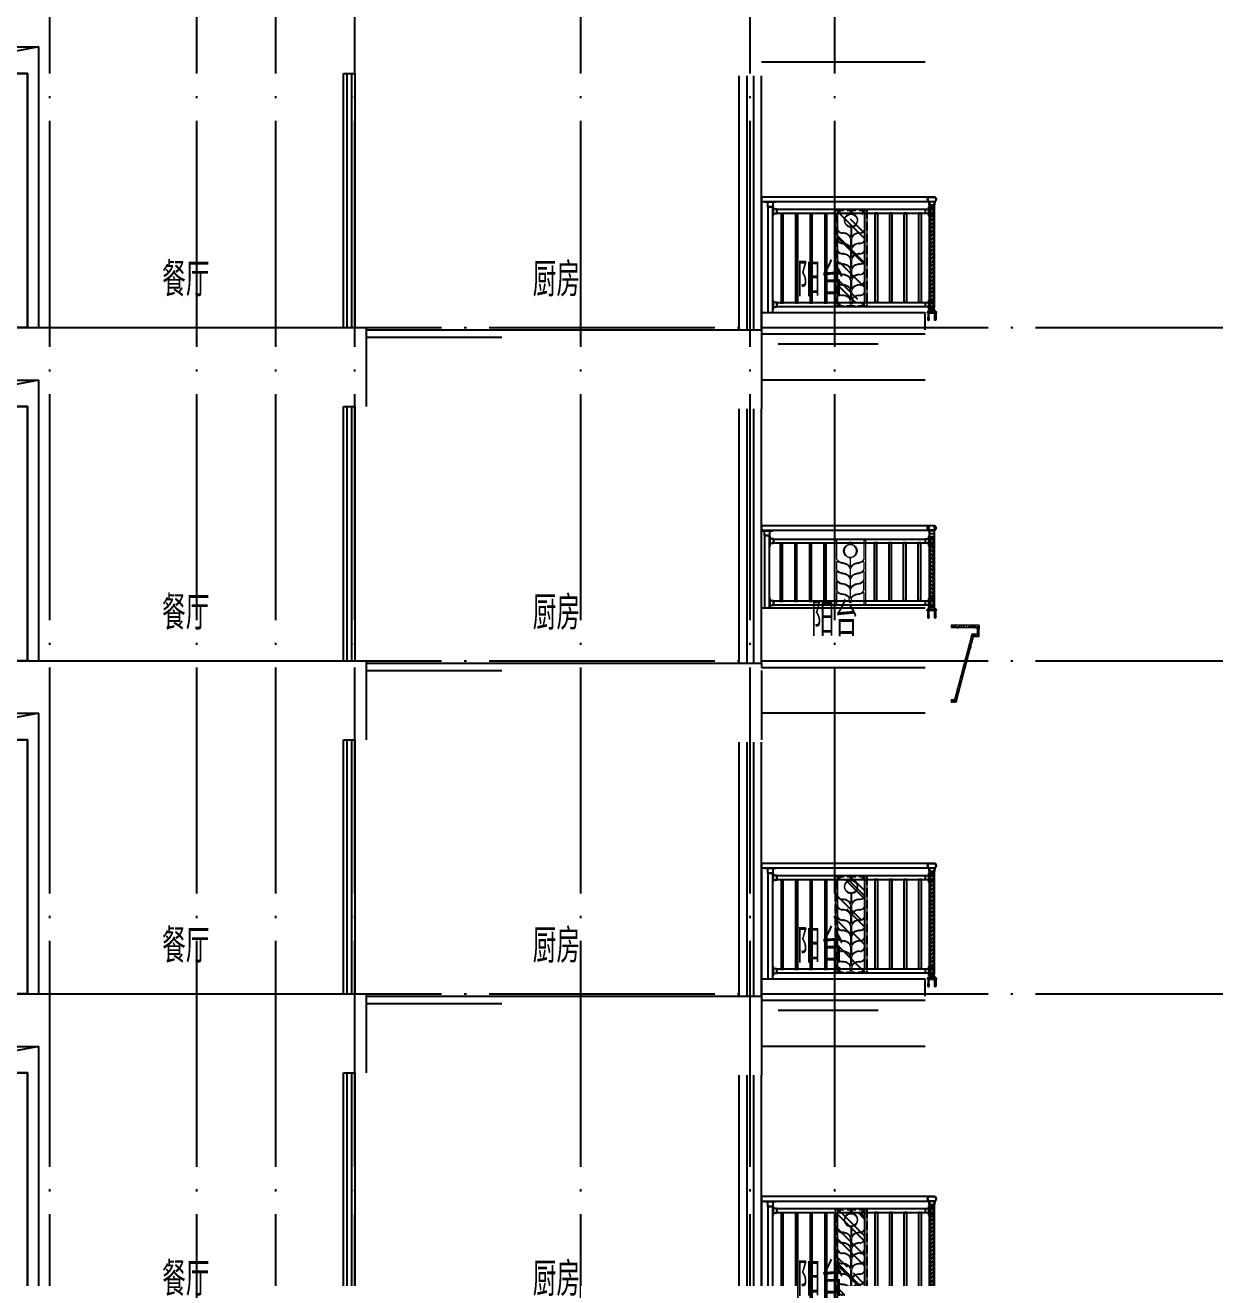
# Model space of a CAD drawing. Extents: x -12446 to 284554, y -295110 to 165007.
# Drawn here: x 253361 to 263970, y -209372 to -198278 of the extents above; entities that cross this region are included whole.
import ezdxf

# ---------------------------------------------------------------- set-up
doc = ezdxf.new("R2010")
doc.units = 0
doc.header["$LTSCALE"] = 1000
for name, pattern in [('AX-14-E$0$CENTER', [2, 1.25, -0.25, 0.25, -0.25]), ('AX-14-E$0$DASH', [0.35, 0.25, -0.1]), ('AX-14-E$0$DOTE', [2.42, 2, -0.2, 0.02, -0.2]), ('AX-14-E$0$HIDDEN', [0.375, 0.25, -0.125])]:
    doc.linetypes.add(name, pattern=pattern)
doc.layers.get('0').update_dxf_attribs({"linetype": 'CONTINUOUS'})
doc.layers.get('Defpoints').update_dxf_attribs({"linetype": 'CONTINUOUS'})
for name, color, linetype in [('A-Anno-Note', 241, 'CONTINUOUS'), ('AX-14-E$0$A-Detl-Patt', 8, 'CONTINUOUS'), ('AX-14-E$0$A-Detl-Thin', 131, 'CONTINUOUS'), ('AX-14-E$0$A-elev-HRAL', 61, 'CONTINUOUS'), ('AX-14-E$0$A-elev-XFINE', 8, 'CONTINUOUS'), ('AX-14-E$0$A-TEXT', 7, 'CONTINUOUS'), ('AX-14-E$0$Ax-T-D00$0$Ax-T-D$0$Ax-T-GC$0$Ax-D17-01~02-D01~05$0$A-Detl-Thin', 131, 'CONTINUOUS'), ('AX-14-E$0$HATCH', 8, 'CONTINUOUS'), ('AX-14-E$0$PUB_HATCH', 8, 'CONTINUOUS'), ('AX-14-E$0$埋件', 252, 'CONTINUOUS'), ('AX-14-E$0$栏杆型材', 82, 'CONTINUOUS'), ('AX-14-E$0$阳台栏杆扶手', 82, 'CONTINUOUS')]:
    doc.layers.add(name, color=color, linetype=linetype)
doc.layers.add('AX-14-E$0$A-Grid', color=222, linetype='AX-14-E$0$DOTE', plot=False)
doc.layers.add('AX-14-E$0$GASK', color=7, linetype='CONTINUOUS', lineweight=9)
doc.layers.add('AX-14-E$0$花形线', color=241, linetype='CONTINUOUS', lineweight=15)
doc.styles.add('AX-14-E$0$SZUL_HZ', font='xcsg.shx', dxfattribs={"width": 0.8, "bigfont": 'HZTXT.shx'})

# ---------------------------------------------------------------- blocks, each defined once
blk = doc.blocks.new('AX-14-E$0$M8X80膨胀螺丝')
at = {"layer": 'AX-14-E$0$埋件'}
for p, q in [((-3, 9), (3, 9)), ((-3, -6), (-3, 0)), ((-2, 3), (-2, 6)), ((2, 3), (2, 6)), ((3, -6), (3, 0))]:
    blk.add_line(p, q, dxfattribs=at)
for points in [[(6, 0), (-6, 0), (-6, 1), (6, 1)], [(2, -68), (2, -48), (3, -48), (3, -68), (4, -68), (4, -62), (4, -6), (-4, -6), (-4, -62), (-4, -68), (-3, -68), (-3, -48), (-2, -48), (-2, -68)]]:
    blk.add_lwpolyline(points, close=True, dxfattribs=at)
blk.add_lwpolyline([(3, 3, 0.152179), (4, 3, 0.414214), (5, 3), (5, 6, 0.414214), (4, 6, 0.152179), (3, 6, 0.414214), (2, 6, 0.414214), (2, 6, 0.106972), (-2, 6, 0.414214), (-2, 6, 0.414214), (-3, 6, 0.163695), (-4, 6, 0.414214), (-5, 6), (-5, 3, 0.414214), (-4, 3, 0.163695), (-3, 3, 0.414214), (-2, 3, 0.414214), (-2, 3, 0.106972), (2, 3, 0.414214), (2, 3, 0.414214)], format="xyb", close=True, dxfattribs=at)
for points in [[(5, 1), (5, 2), (-5, 2), (-5, 1)], [(-3, 7), (-3, 9), (-2, 9), (2, 9), (3, 9), (3, 7)], [(-3, -68), (-3, -71), (3, -71), (3, -68)]]:
    blk.add_lwpolyline(points, dxfattribs=at)
for points in [[(4, 7, -0.133077), (3, 7), (-3, 7, -0.130908), (-4, 7)], [(4, 3, 0.133077), (3, 2), (-3, 2, 0.130908), (-4, 3)]]:
    blk.add_lwpolyline(points, format="xyb", dxfattribs=at)
at = {"layer": 'Defpoints', "color": 1}
blk.add_line((0, -76), (0, 14), dxfattribs=at)
blk = doc.blocks.new('AX-14-E$0$80X80X5钢片')
at = {"layer": 'AX-14-E$0$埋件'}
h = blk.add_hatch(dxfattribs=at)
h.set_pattern_fill('ANSI32', color=256)
h.set_pattern_definition([(45, (-121396.7864, -21230.2084), (-3.36759605, 3.36759605), []), (45, (-121394.5413, -21230.2084), (-3.36759605, 3.36759605), [])])
h.paths.add_polyline_path([(-40, 0), (40, 0), (40, 5), (-40, 5)])
blk.add_lwpolyline([(-40, 0), (40, 0), (40, 5), (-40, 5)], close=True, dxfattribs=at)
blk = doc.blocks.new('AX-14-E$0$32固定座平面')
at = {"layer": 'AX-14-E$0$A-elev-HRAL'}
for p, q in [((-19, 22), (-19, -22)), ((19, 22), (-19, 22)), ((19, 19), (-19, 19)), ((-3, 28), (-3, 33)), ((3, 28), (3, 33)), ((19, 22), (19, -22)), ((19, -19), (-19, -19)), ((19, -22), (-19, -22)), ((-3, -28), (-3, -32)), ((3, -28), (3, -32))]:
    blk.add_line(p, q, dxfattribs=at)
blk.add_lwpolyline([(-16, -16), (16, -16), (16, 16), (-16, 16)], close=True, dxfattribs=at)
for centre in [(0, 30), (0, -30)]:
    blk.add_circle(centre, 8.48, dxfattribs=at)
for centre, radius, start, end in [((0, 22), 19.3, 0.1482, 179.8518), ((0, 33), 3.49, 0, 180), ((0, 28), 3.49, 180, 0), ((0, -22), 19.3, 180.1482, 359.8518), ((0, -28), 3.49, 0, 180), ((0, -32), 3.49, 180, 0)]:
    blk.add_arc(centre, radius, start, end, dxfattribs=at)
blk = doc.blocks.new('AX-14-E$0$40固定侧立面图')
at = {"layer": 'AX-14-E$0$A-elev-HRAL', "linetype": 'Continuous'}
for p, q in [((-25, 0), (25, 0)), ((-24, -30), (-25, 0)), ((25, 0), (24, -30)), ((-23, -31), (23, -31)), ((23, -30), (23, -31))]:
    blk.add_line(p, q, dxfattribs=at)
at = {"layer": 'AX-14-E$0$A-elev-HRAL', "linetype": 'AX-14-E$0$HIDDEN'}
for p, q in [((-25, -1), (25, -1)), ((21, -3), (-21, -3)), ((-21, -3), (-21, -31)), ((-8, -1), (-8, -1)), ((-8, -1), (-8, -1)), ((-8, -1), (-8, -1)), ((-8, -1), (-8, -1)), ((-8, -1), (-1, -1)), ((-7, -1), (-7, -1)), ((-7, -1), (-7, -1)), ((-7, -1), (-7, -1)), ((-7, -1), (-7, -1)), ((-6, -1), (-6, -1)), ((-6, -1), (-6, -1)), ((-6, -1), (-6, -1)), ((-6, -1), (-6, -1)), ((-6, -1), (-6, -1)), ((-5, -1), (-5, -1)), ((-5, -1), (-5, -1)), ((-5, -1), (-5, -1)), ((-5, -1), (-5, -1)), ((-5, -1), (-5, -1)), ((-5, -1), (-5, -1)), ((-4, -1), (-4, -1)), ((-4, -1), (-4, -1)), ((-4, -1), (-4, -1)), ((-3, -1), (-3, -1)), ((-3, -1), (-3, -1)), ((-3, -1), (-3, -1)), ((-3, -1), (-3, -1)), ((-3, -1), (-3, -1)), ((-2, -1), (-2, -1)), ((-2, -1), (-2, -1)), ((-2, -1), (-2, -1)), ((-2, -1), (-2, -1)), ((-2, -1), (-2, -1)), ((-2, -1), (-2, -1)), ((-2, -1), (-2, -1)), ((-1, -1), (-1, -1)), ((-1, -1), (-1, -1)), ((-1, -1), (-1, -1)), ((0, -1), (0, -1)), ((0, -1), (8, -1)), ((1, -1), (1, -1)), ((1, -1), (1, -1)), ((2, -1), (2, -1)), ((2, -1), (2, -1)), ((2, -1), (2, -1)), ((2, -1), (2, -1)), ((2, -1), (2, -1)), ((2, -1), (2, -1)), ((3, -1), (3, -1)), ((3, -1), (3, -1)), ((4, -1), (4, -1)), ((4, -1), (4, -1)), ((4, -1), (4, -1)), ((5, -1), (5, -1)), ((5, -1), (5, -1)), ((5, -1), (5, -1)), ((6, -1), (6, -1)), ((6, -1), (6, -1)), ((6, -1), (6, -1)), ((6, -1), (6, -1)), ((6, -1), (6, -1)), ((6, -1), (6, -1)), ((6, -1), (6, -1)), ((7, -1), (7, -1)), ((7, -1), (7, -1)), ((7, -1), (7, -1)), ((8, -1), (8, -1)), ((21, -3), (21, -31))]:
    blk.add_line(p, q, dxfattribs=at)
at = {"layer": 'AX-14-E$0$A-elev-HRAL', "linetype": 'AX-14-E$0$CENTER'}
for p, q in [((-23, -30), (-24, -1)), ((-23, -30), (23, -30)), ((-23, -30), (-23, -31)), ((24, -1), (23, -30))]:
    blk.add_line(p, q, dxfattribs=at)
at = {"layer": 'AX-14-E$0$A-elev-HRAL', "linetype": 'Continuous'}
for centre, start, end in [((-23, -30), 180.6, 270), ((23, -30), 270, 359.4)]:
    blk.add_arc(centre, 1.05, start, end, dxfattribs=at)
at = {"layer": 'AX-14-E$0$A-elev-HRAL', "linetype": 'AX-14-E$0$CENTER'}
for points, knots in [([(-24, -30), (-24, -30), (-24, -30), (-24, -30), (-24, -30), (-24, -30), (-24, -30), (-24, -30), (-24, -30), (-24, -30), (-24, -30), (-24, -30), (-24, -30), (-24, -30), (-24, -30), (-23, -30), (-23, -30)], [0, 0, 0, 0, 0.001283, 0.00493, 0.010959, 0.019358, 0.043195, 0.076271, 0.11824, 0.168675, 0.22714, 0.293061, 0.444542, 0.617382, 0.80517, 1.000083, 1.000083, 1.000083, 1.000083]), ([(23, -30), (23, -30), (24, -30), (24, -30), (24, -30), (24, -30), (24, -30), (24, -30), (24, -30), (24, -30), (24, -30), (24, -30), (24, -30), (24, -30), (24, -30), (24, -30), (24, -30)], [0, 0, 0, 0, 0.194913, 0.3827, 0.555541, 0.707021, 0.772942, 0.831408, 0.881844, 0.923812, 0.956888, 0.980723, 0.989121, 0.995151, 0.998798, 1.000083, 1.000083, 1.000083, 1.000083])]:
    blk.add_open_spline(points, degree=3, knots=knots, dxfattribs=at)
blk = doc.blocks.new('AX-14-E$0$32固定座立面')
at = {"layer": 'AX-14-E$0$栏杆型材', "color": 6, "linetype": 'Continuous'}
blk.add_line((-7, -22), (-7, 22), dxfattribs=at)
blk.add_lwpolyline([(-7, -22, 0.41166), (-10, -19), (-36, -19, -0.41166), (-37, -18), (-37, 18, -0.41166), (-36, 19), (-10, 19, 0.41166), (-7, 22), (-7, 39, -0.41166), (-5, 41), (0, 41), (0, -41), (-5, -41, -0.41166), (-7, -39)], format="xyb", close=True, dxfattribs=at)
blk = doc.blocks.new('AX-14-E$0$40固定座立图')
at = {"layer": 'AX-14-E$0$A-elev-HRAL', "color": 6, "linetype": 'Continuous'}
blk.add_line((-26, -7), (26, -7), dxfattribs=at)
blk.add_lwpolyline([(48, -5), (48, 0), (-48, 0), (-48, -5, 0.41166), (-46, -7), (-26, -7, -0.41166), (-23, -10), (-23, -46, 0.41166), (-22, -47), (22, -47, 0.41166), (23, -46), (23, -10, -0.41166), (26, -7), (46, -7, 0.41166)], format="xyb", close=True, dxfattribs=at)
blk = doc.blocks.new('AX-14-E$0$螺帽01')
at = {"layer": 'AX-14-E$0$A-elev-XFINE', "linetype": 'Continuous'}
blk.add_lwpolyline([(-12, -3), (12, -3, 0.414214), (13, -3), (13, -1, 0.414214), (12, 0), (-12, 0, 0.414214), (-13, -1), (-13, -3, 0.414214)], format="xyb", close=True, dxfattribs=at)
blk = doc.blocks.new('AX-14-E$0$麦穗铁花七')
at = {"layer": 'AX-14-E$0$花形线'}
for p, q in [((0, 0), (19, 0)), ((0, -856), (0, 0)), ((19, 0), (19, -171)), ((258, 0), (277, 0)), ((258, -171), (258, 0)), ((277, 0), (277, -856)), ((148, -18), (129, -18)), ((129, -36), (129, -18)), ((148, -18), (148, -36)), ((19, -201), (19, -263)), ((136, -160), (136, -239)), ((141, -160), (141, -239)), ((258, -263), (258, -201)), ((19, -293), (19, -355)), ((136, -331), (136, -266)), ((141, -266), (141, -331)), ((258, -355), (258, -293)), ((19, -374), (19, -447)), ((136, -423), (136, -358)), ((141, -358), (141, -423)), ((258, -447), (258, -374)), ((19, -466), (19, -539)), ((136, -515), (136, -450)), ((136, -607), (136, -542)), ((141, -450), (141, -515)), ((141, -542), (141, -607)), ((258, -539), (258, -466)), ((19, -558), (19, -631)), ((19, -650), (19, -723)), ((136, -699), (136, -634)), ((141, -634), (141, -699)), ((258, -631), (258, -558)), ((258, -723), (258, -650)), ((19, -753), (19, -856)), ((136, -791), (136, -726)), ((136, -791), (136, -726)), ((141, -726), (141, -791)), ((258, -856), (258, -753)), ((19, -856), (0, -856)), ((129, -837), (129, -802)), ((148, -837), (129, -837)), ((148, -837), (148, -802)), ((277, -856), (258, -856))]:
    blk.add_line(p, q, dxfattribs=at)
blk.add_circle((138, -95), 55, dxfattribs=at)
for centre, radius, start, end in [((138, -95), 60, 99.1102, 263.3742), ((138, -95), 60, 276.6258, 80.8898), ((29, -171), 10, 180, 202.5285), ((25, -201), 6.5, 48.9817, 180), ((65, -156), 49, 202.5283, 264.7738), ((65, -156), 53.7, 228.9817, 264.9129), ((56, -326), 117, 67.9628, 87.8994), ((56, -326), 122, 67.8778, 87.8433), ((75, -275), 62.3, 11.9892, 66.0287), ((75, -275), 67, 30.6455, 66.0287), ((131, -160), 5, 0, 83.3742), ((146, -160), 5, 96.6259, 180), ((202, -275), 62.3, 113.9713, 168.0108), ((202, -275), 67, 113.9713, 149.3545), ((221, -326), 122, 92.1567, 112.1222), ((221, -326), 117, 92.1006, 112.0372), ((212, -156), 49, 275.2262, 337.4717), ((212, -156), 53.7, 275.0871, 311.0183), ((252, -201), 6.5, 360, 131.0183), ((248, -171), 10, 337.4718, 360), ((29, -263), 10, 180, 202.5285), ((25, -293), 6.5, 48.9817, 180), ((65, -248), 49, 202.5283, 264.7738), ((65, -248), 53.7, 228.9817, 264.9129), ((56, -418), 117, 67.9628, 87.8994), ((56, -418), 122, 67.8778, 87.8433), ((75, -367), 62.3, 11.9892, 66.0287), ((75, -367), 67, 30.6455, 66.0287), ((134, -239), 2, 210.6455, 360), ((134, -331), 2, 210.6455, 360), ((116, -266), 20, 360, 11.9893), ((143, -239), 2, 180, 329.3545), ((161, -266), 20, 168.0107, 180), ((202, -367), 62.3, 113.9713, 168.0108), ((143, -331), 2, 180, 329.3545), ((202, -367), 67, 113.9713, 149.3545), ((221, -418), 122, 92.1567, 112.1222), ((221, -418), 117, 92.1006, 112.0372), ((212, -248), 49, 275.2262, 337.4717), ((212, -248), 53.7, 275.0871, 311.0183), ((252, -293), 6.5, 360, 131.0183), ((248, -263), 10, 337.4718, 360), ((29, -355), 10, 180, 202.5285), ((21, -374), 2, 37.8001, 180), ((65, -340), 49, 202.5283, 264.7738), ((65, -340), 53.7, 217.8001, 264.9129), ((56, -510), 117, 67.9628, 87.8994), ((56, -510), 122, 67.8778, 87.8433), ((75, -459), 62.3, 11.9892, 66.0287), ((75, -459), 67, 30.6455, 66.0287), ((134, -423), 2, 210.6456, 360), ((116, -358), 20, 360, 11.9893), ((161, -358), 20, 168.0107, 180), ((202, -459), 62.3, 113.9713, 168.0108), ((143, -423), 2, 180, 329.3545), ((202, -459), 67, 113.9713, 149.3545), ((221, -510), 122, 92.1567, 112.1222), ((221, -510), 117, 92.1006, 112.0372), ((212, -340), 49, 275.2262, 337.4717), ((212, -340), 53.7, 275.0871, 322.1999), ((256, -374), 2, 360, 142.1999), ((248, -355), 10, 337.4718, 360), ((29, -447), 10, 180, 202.5285), ((21, -466), 2, 37.8001, 180), ((29, -539), 10, 180, 202.5285), ((65, -432), 49, 202.5283, 264.7738), ((65, -524), 49, 202.5283, 264.7738), ((65, -432), 53.7, 217.8001, 264.9129), ((56, -602), 117, 67.9628, 87.8994), ((56, -602), 122, 67.8778, 87.8433), ((75, -551), 62.3, 11.9892, 66.0287), ((75, -551), 67, 30.6455, 66.0287), ((134, -515), 2, 210.6455, 360), ((116, -450), 20, 360, 11.9892), ((116, -542), 20, 360, 11.9893), ((161, -450), 20, 168.0108, 180), ((202, -551), 62.3, 113.9713, 168.0108), ((143, -515), 2, 180, 329.3544), ((161, -542), 20, 168.0108, 180), ((202, -551), 67, 113.9713, 149.3545), ((202, -551), 67, 113.9713, 149.3545), ((221, -602), 122, 92.1567, 112.1222), ((221, -602), 117, 92.1006, 112.0372), ((212, -432), 49, 275.2262, 337.4717), ((212, -524), 49, 275.2262, 337.4717), ((212, -432), 53.7, 275.0871, 322.1999), ((256, -466), 2, 360, 142.1999), ((248, -447), 10, 337.4718, 360), ((248, -539), 10, 337.4718, 360), ((21, -558), 2, 37.8001, 180), ((29, -631), 10, 180, 202.5285), ((21, -650), 2, 37.8001, 180), ((65, -616), 49, 202.5283, 264.7738), ((65, -616), 49, 202.5283, 264.7738), ((65, -524), 53.7, 217.7394, 264.9129), ((65, -616), 53.7, 217.8001, 264.9129), ((65, -616), 53.7, 220.6616, 264.9129), ((56, -694), 117, 67.9628, 87.8994), ((56, -694), 122, 67.8778, 87.8433), ((56, -786), 122, 67.8778, 87.8433), ((75, -643), 62.3, 11.9892, 66.0287), ((75, -643), 67, 30.6455, 66.0287), ((134, -607), 2, 210.6455, 360), ((116, -634), 20, 360, 11.9892), ((202, -643), 62.3, 113.9713, 168.0108), ((143, -607), 2, 180, 329.3545), ((161, -634), 20, 168.0107, 180), ((202, -643), 67, 113.9713, 149.3545), ((221, -694), 122, 92.1567, 112.1222), ((221, -786), 122, 92.1567, 112.1222), ((221, -694), 117, 92.1006, 112.0372), ((212, -616), 49, 275.2262, 339.9297), ((212, -616), 49, 275.2262, 337.4717), ((212, -524), 53.7, 275.0871, 322.1999), ((212, -616), 53.7, 275.0871, 322.1999), ((212, -616), 53.7, 275.0871, 319.3384), ((256, -558), 2, 0, 142.1999), ((256, -650), 2, 360, 142.1999), ((248, -631), 10, 337.4718, 360), ((29, -723), 10, 180, 202.5284), ((25, -753), 6.5, 48.9817, 180), ((65, -708), 49, 202.5283, 264.7738), ((65, -708), 53.7, 228.9817, 264.9129), ((56, -786), 117, 67.9628, 87.8994), ((56, -878), 117, 67.9628, 87.8994), ((56, -878), 122, 67.8778, 87.8433), ((75, -735), 62.3, 11.9892, 66.0287), ((75, -827), 62.3, 35.6545, 66.0287), ((75, -735), 67, 33.5141, 66.0287), ((75, -735), 67, 30.6455, 66.0287), ((75, -827), 67, 30.6455, 66.0287), ((134, -699), 2, 210.6456, 360), ((116, -726), 20, 0.0001, 11.989), ((202, -735), 62.3, 113.9713, 168.0108), ((143, -699), 2, 180, 329.3545), ((161, -726), 20, 168.0109, 180), ((202, -735), 67, 113.9713, 149.3545), ((202, -827), 67, 113.9713, 149.3545), ((202, -735), 67, 113.9713, 146.4859), ((202, -827), 62.3, 113.9713, 144.3455), ((221, -878), 122, 92.1567, 112.1222), ((221, -786), 117, 92.1006, 112.0372), ((221, -878), 117, 92.1006, 112.0372), ((212, -708), 49, 275.2262, 337.4717), ((212, -708), 53.7, 275.0871, 311.0183), ((252, -753), 6.5, 360, 131.0183), ((248, -723), 10, 337.4717, 360), ((109, -802), 20, 360, 35.6546), ((134, -791), 2, 210.6456, 360), ((134, -791), 2, 210.6456, 360), ((143, -791), 2, 180, 329.3545), ((168, -802), 20, 144.3455, 180)]:
    blk.add_arc(centre, radius, start, end, dxfattribs=at)
blk = doc.blocks.new('AX-14-E$0$aeryhrehewhg')
at = {"layer": 'AX-14-E$0$PUB_HATCH'}
h = blk.add_hatch(dxfattribs=at)
h.set_pattern_fill('AR-RROOF', color=256, scale=180, angle=45, style=0)
h.set_pattern_definition([(45, (123266.36, -206915.9), (193.9735, 517.26275), [3429, -457.2, 1143, -228.6]), (45, (123400.52, -206620.1), (-376.632, 53.3427), [685.8, -75.438, 1371.6, -171.45]), (45, (123209.78, -206697.69), (732.2501, 948.85386), [1828.8, -320.04, 914.4, -228.6])])
h.paths.add_polyline_path([(129725, -264612), (129486, -264612), (129486, -265408), (129725, -265408)])
at = {"layer": 'AX-14-E$0$A-elev-HRAL', "ltscale": 10, "elevation": 0}
for points in [[(129008, -264612, -0.414214), (129008, -264613), (129008, -264615, -0.414214), (129008, -264615), (128983, -264615, -0.414214), (128982, -264615), (128982, -264613, -0.414214), (128983, -264612)], [(129137, -264612, -0.414214), (129137, -264613), (129137, -264615, -0.414214), (129137, -264615), (129112, -264615, -0.414214), (129111, -264615), (129111, -264613, -0.414214), (129112, -264612)], [(129266, -264612, -0.414214), (129266, -264613), (129266, -264615, -0.414214), (129266, -264615), (129241, -264615, -0.414214), (129240, -264615), (129240, -264613, -0.414214), (129241, -264612)], [(129395, -264612, -0.414214), (129395, -264613), (129395, -264615, -0.414214), (129395, -264615), (129370, -264615, -0.414214), (129369, -264615), (129369, -264613, -0.414214), (129370, -264612)], [(129817, -264612, 0.414214), (129817, -264613), (129817, -264615, 0.414214), (129817, -264615), (129842, -264615, 0.414214), (129843, -264615), (129843, -264613, 0.414214), (129842, -264612)], [(129946, -264612, 0.414214), (129946, -264613), (129946, -264615, 0.414214), (129946, -264615), (129971, -264615, 0.414214), (129972, -264615), (129972, -264613, 0.414214), (129971, -264612)], [(130075, -264612, 0.414214), (130075, -264613), (130075, -264615, 0.414214), (130075, -264615), (130100, -264615, 0.414214), (130101, -264615), (130101, -264613, 0.414214), (130100, -264612)], [(130204, -264612, 0.414214), (130204, -264613), (130204, -264615, 0.414214), (130204, -264615), (130229, -264615, 0.414214), (130230, -264615), (130230, -264613, 0.414214), (130229, -264612)], [(129008, -265408, 0.414214), (129008, -265408), (129008, -265406, 0.414214), (129008, -265405), (128983, -265405, 0.414214), (128982, -265406), (128982, -265408, 0.414214), (128983, -265408)], [(129137, -265408, 0.414214), (129137, -265408), (129137, -265406, 0.414214), (129137, -265405), (129112, -265405, 0.414214), (129111, -265406), (129111, -265408, 0.414214), (129112, -265408)], [(129266, -265408, 0.414214), (129266, -265408), (129266, -265406, 0.414214), (129266, -265405), (129241, -265405, 0.414214), (129240, -265406), (129240, -265408, 0.414214), (129241, -265408)], [(129395, -265408, 0.414214), (129395, -265408), (129395, -265406, 0.414214), (129395, -265405), (129370, -265405, 0.414214), (129369, -265406), (129369, -265408, 0.414214), (129370, -265408)], [(129817, -265408, -0.414214), (129817, -265408), (129817, -265406, -0.414214), (129817, -265405), (129842, -265405, -0.414214), (129843, -265406), (129843, -265408, -0.414214), (129842, -265408)], [(129946, -265408, -0.414214), (129946, -265408), (129946, -265406, -0.414214), (129946, -265405), (129971, -265405, -0.414214), (129972, -265406), (129972, -265408, -0.414214), (129971, -265408)], [(130075, -265408, -0.414214), (130075, -265408), (130075, -265406, -0.414214), (130075, -265405), (130100, -265405, -0.414214), (130101, -265406), (130101, -265408, -0.414214), (130100, -265408)], [(130204, -265408, -0.414214), (130204, -265408), (130204, -265406, -0.414214), (130204, -265405), (130229, -265405, -0.414214), (130230, -265406), (130230, -265408, -0.414214), (130229, -265408)]]:
    blk.add_lwpolyline(points, format="xyb", close=True, dxfattribs=at)
for points in [[(128986, -265405), (129005, -265405), (129005, -264615), (128986, -264615)], [(129115, -265405), (129134, -265405), (129134, -264615), (129115, -264615)], [(129244, -265405), (129263, -265405), (129263, -264615), (129244, -264615)], [(129373, -265405), (129392, -265405), (129392, -264615), (129373, -264615)], [(129839, -265405), (129820, -265405), (129820, -264615), (129839, -264615)], [(129968, -265405), (129949, -265405), (129949, -264615), (129968, -264615)], [(130097, -265405), (130078, -265405), (130078, -264615), (130097, -264615)], [(130226, -265405), (130207, -265405), (130207, -264615), (130226, -264615)]]:
    blk.add_lwpolyline(points, close=True, dxfattribs=at)
at = {"layer": 'AX-14-E$0$栏杆型材', "elevation": 0}
for points in [[(128947, -264580), (130264, -264580), (130264, -264612), (128947, -264612)], [(130341, -264557), (130301, -264557), (130301, -265495), (130341, -265495)], [(128947, -265408), (130264, -265408), (130264, -265440), (128947, -265440)]]:
    blk.add_lwpolyline(points, close=True, dxfattribs=at)
at = {"layer": 'AX-14-E$0$栏杆型材'}
for centre in [(129502, -264597, 0), (129709, -264597, 0), (129502, -265423, 0), (129709, -265423, 0)]:
    blk.add_circle(centre, 7, dxfattribs=at)
at = {"layer": 'AX-14-E$0$阳台栏杆扶手'}
for p, q in [((128904, -264470, 0), (130400, -264470, 0)), ((130400, -264470, 0), (130400, -264510, 0)), ((130400, -264510, 0), (128904, -264510, 0))]:
    blk.add_line(p, q, dxfattribs=at)
at = {"layer": 'Defpoints', "linetype": 'AX-14-E$0$DASH', "ltscale": 0.3, "elevation": 0}
blk.add_lwpolyline([(129744, -264585), (129467, -264585), (129467, -265435), (129744, -265435)], close=True, dxfattribs=at)
at = {"layer": 'Defpoints', "elevation": 0}
blk.add_lwpolyline([(129725, -264612), (129486, -264612), (129486, -265408), (129725, -265408)], close=True, dxfattribs=at)
at = {"extrusion": (0, 0, -1), "zscale": -1}
for name, p in [('AX-14-E$0$32固定座立面', (-128910, -264596, 0)), ('AX-14-E$0$麦穗铁花七', (-129744, -264582, 0)), ('AX-14-E$0$螺帽01', (-129477, -264612, 0)), ('AX-14-E$0$32固定座立面', (-128910, -265424, 0))]:
    blk.add_blockref(name, p, dxfattribs=at)
for name, p in [('AX-14-E$0$32固定座立面', (130301, -264596, 0)), ('AX-14-E$0$40固定座立图', (130321, -264510, 0)), ('AX-14-E$0$螺帽01', (129735, -264612, 0)), ('AX-14-E$0$32固定座立面', (130301, -265424, 0))]:
    blk.add_blockref(name, p)
at = {"rotation": 180}
blk.add_blockref('AX-14-E$0$螺帽01', (129477, -265408, 0), dxfattribs=at)
at = {"extrusion": (0, 0, -1), "zscale": -1, "rotation": 180}
blk.add_blockref('AX-14-E$0$螺帽01', (-129735, -265408, 0), dxfattribs=at)
blk = doc.blocks.new('AX-14-E$0$POUMIANYANGTAI')
at = {"layer": 'AX-14-E$0$Ax-T-D00$0$Ax-T-D$0$Ax-T-GC$0$Ax-D17-01~02-D01~05$0$A-Detl-Thin'}
h = blk.add_hatch(dxfattribs=at)
h.set_pattern_fill('ANSI32', color=256, style=0)
h.set_pattern_definition([(45, (258715.8925, 144508.032), (-3.36759605, 3.36759605), []), (45, (258718.1376, 144508.032), (-3.36759605, 3.36759605), [])])
h.paths.add_polyline_path([(367390, 165391), (367418, 165391), (367418, 165409), (367390, 165409)], flags=16)
h.paths.add_polyline_path([(367389, 165390), (367419, 165390), (367419, 165410), (367389, 165410)])
at = {"layer": 'AX-14-E$0$HATCH'}
h = blk.add_hatch(dxfattribs=at)
h.set_pattern_fill('ANSI32', color=256, style=0)
h.set_pattern_definition([(45, (30665.514, 255190.815), (-3.367596045, 3.367596045), []), (45, (30667.759, 255190.815), (-3.367596045, 3.367596045), [])])
h.paths.add_polyline_path([(367389, 166264), (367419, 166264), (367419, 166294), (367389, 166294)], flags=16)
h.paths.add_polyline_path([(367388, 166263), (367420, 166263), (367420, 166295), (367388, 166295)])
h = blk.add_hatch(dxfattribs=at)
h.set_pattern_fill('ANSI32', color=256, style=0)
h.set_pattern_definition([(45, (30665.514, 254362.245), (-3.367596045, 3.367596045), []), (45, (30667.759, 254362.245), (-3.367596045, 3.367596045), [])])
h.paths.add_polyline_path([(367389, 165436), (367419, 165436), (367419, 165466), (367389, 165466)], flags=16)
h.paths.add_polyline_path([(367388, 165435), (367420, 165435), (367420, 165467), (367388, 165467)])
at = {"layer": 'AX-14-E$0$花形线'}
h = blk.add_hatch(dxfattribs=at)
h.set_pattern_fill('ANSI32', color=256, scale=5, style=0)
h.set_pattern_definition([(45, (34519.128, 249882.53), (-16.8379802, 16.8379802), []), (45, (34530.353, 249882.53), (-16.8379802, 16.8379802), [])])
h.paths.add_polyline_path([(367414, 165467), (367394, 165467), (367394, 166263), (367414, 166263)])
at = {"layer": 'AX-14-E$0$阳台栏杆扶手'}
h = blk.add_hatch(dxfattribs=at)
h.set_pattern_fill('ANSI32', color=256, style=0)
h.set_pattern_definition([(45, (37992.118, 329898.9855), (-3.367596045, 3.367596045), []), (45, (37994.363, 329898.9855), (-3.367596045, 3.367596045), [])])
edge = h.paths.add_edge_path(flags=16)
edge.add_line((367424, 166403), (367384, 166403))
edge.add_arc((367384, 166385), 18.5, 90, 180)
edge.add_arc((367384, 166385), 18.5, 180, 270)
edge.add_line((367384, 166366), (367424, 166366))
edge.add_arc((367424, 166385), 18.5, 270, 360)
edge.add_arc((367424, 166385), 18.5, 0, 90)
edge = h.paths.add_edge_path()
edge.add_line((367424, 166405), (367384, 166405))
edge.add_arc((367384, 166385), 20, 90, 180)
edge.add_arc((367384, 166385), 20, 180, 270)
edge.add_line((367384, 166365), (367424, 166365))
edge.add_arc((367424, 166385), 20, 270, 360)
edge.add_arc((367424, 166385), 20, 0, 90)
at = {"layer": 'AX-14-E$0$A-Detl-Thin'}
for p, q in [((365894, 166406), (365894, 165230, 0)), ((367344, 165380, 0), (365894, 165380, 0)), ((367344, 165230), (367344, 165380)), ((365894, 165230, 0), (365894, 165105, 0)), ((367344, 165190), (365894, 165190, 0)), ((365894, 165165, 0), (365894, 164680, 0)), ((366044, 165105), (366929, 165105))]:
    blk.add_line(p, q, dxfattribs=at)
at = {"layer": 'AX-14-E$0$Ax-T-D00$0$Ax-T-D$0$Ax-T-GC$0$Ax-D17-01~02-D01~05$0$A-Detl-Thin'}
for points in [[(367424, 165385), (367384, 165385), (367384, 165410), (367424, 165410)], [(367389, 165390), (367419, 165390), (367419, 165410), (367389, 165410)], [(367390, 165391), (367418, 165391), (367418, 165409), (367390, 165409)]]:
    blk.add_lwpolyline(points, close=True, dxfattribs=at)
at = {"layer": 'AX-14-E$0$栏杆型材'}
for points in [[(367424, 166333), (367424, 165435), (367384, 165435), (367384, 166333)], [(367388, 166263), (367420, 166263), (367420, 166295), (367388, 166295)], [(367389, 166264), (367419, 166264), (367419, 166294), (367389, 166294)], [(367384, 165385), (367424, 165385), (367424, 165435), (367384, 165435)], [(367388, 165435), (367420, 165435), (367420, 165467), (367388, 165467)], [(367389, 165436), (367419, 165436), (367419, 165466), (367389, 165466)]]:
    blk.add_lwpolyline(points, close=True, dxfattribs=at)
at = {"layer": 'AX-14-E$0$栏杆型材', "color": 8}
blk.add_lwpolyline([(367424, 166237), (367424, 166347)], dxfattribs=at)
at = {"layer": 'AX-14-E$0$花形线'}
blk.add_lwpolyline([(367414, 165467), (367394, 165467), (367394, 166263), (367414, 166263)], close=True, dxfattribs=at)
at = {"layer": 'AX-14-E$0$阳台栏杆扶手'}
blk.add_lwpolyline([(367424, 166405), (367384, 166405, 0.414214), (367364, 166385), (367364, 166385, 0.414214), (367384, 166365), (367424, 166365, 0.414214), (367444, 166385, 0.414214), (367424, 166405)], format="xyb", dxfattribs=at)
blk.add_lwpolyline([(367424, 166403), (367384, 166403, 0.414214), (367366, 166385, 0.414214), (367384, 166366), (367424, 166366, 0.414214), (367443, 166385, 0.414214)], format="xyb", close=True, dxfattribs=at)
at = {"xscale": -1}
blk.add_blockref('AX-14-E$0$aeryhrehewhg', (496294, 430875, 0), dxfattribs=at)
at = {"layer": 'AX-14-E$0$A-elev-HRAL'}
blk.add_blockref('AX-14-E$0$40固定侧立面图', (367404, 166365), dxfattribs=at)
at = {"layer": 'AX-14-E$0$A-elev-HRAL', "extrusion": (0, 0, -1), "zscale": -1}
for p in [(-367404, 166280), (-367404, 165451)]:
    blk.add_blockref('AX-14-E$0$32固定座平面', p, dxfattribs=at)
at = {"layer": 'AX-14-E$0$栏杆型材'}
for name, p in [('AX-14-E$0$80X80X5钢片', (367404, 165380)), ('AX-14-E$0$M8X80膨胀螺丝', (367374, 165385))]:
    blk.add_blockref(name, p, dxfattribs=at)
at = {"layer": 'AX-14-E$0$栏杆型材', "xscale": -1}
blk.add_blockref('AX-14-E$0$M8X80膨胀螺丝', (367434, 165385), dxfattribs=at)
blk = doc.blocks.new('AX-14-E$0$4F6S4G56SG6456G1321GDF1G')
at = {"layer": 'AX-14-E$0$A-Detl-Patt'}
blk.add_lwpolyline([(345264, 445643), (344383, 445477), (344164, 443158)], dxfattribs=at)
at = {"layer": 'AX-14-E$0$A-Detl-Thin'}
for p, q in [((344164, 445643), (345264, 445643)), ((345264, 443158), (345264, 445643)), ((345164, 445408), (344364, 445408)), ((345164, 443158), (345164, 445408)), ((347964, 443158), (347964, 445408)), ((347964, 445408), (348064, 445408)), ((347994, 445408), (347994, 443158)), ((348034, 445408), (348034, 443158)), ((348064, 445408), (348064, 443158)), ((351464, 445388), (351464, 443138)), ((351534, 445388), (351534, 443138)), ((351594, 445388), (351594, 443138)), ((351664, 443138), (351664, 445388)), ((340164, 443158), (348164, 443158)), ((348164, 443158), (348164, 442458)), ((348164, 443138), (351664, 443138)), ((351664, 443138), (351664, 443118)), ((348164, 443073), (349367, 443073)), ((351664, 443073), (351664, 442438)), ((353114, 442693, 0), (351664, 442693))]:
    blk.add_line(p, q, dxfattribs=at)
blk.add_lwpolyline([(344364, 445408), (345164, 445408), (345164, 443158), (344364, 443158)], close=True, dxfattribs=at)
blk.add_blockref('AX-14-E$0$POUMIANYANGTAI', (-14230, 277909, 0), dxfattribs=at)
at = {"layer": 'AX-14-E$0$A-TEXT', "linetype": 'Continuous', "style": 'AX-14-E$0$SZUL_HZ', "width": 0.7}
for s, p in [('餐厅', (346357, 443433)), ('厨房', (349639, 443433)), ('阳台', (351979, 443433))]:
    blk.add_text(s, height=300, dxfattribs=at).set_placement(p)
blk = doc.blocks.new('AX-14-E$0$A$C79DB39CC')
at = {"layer": 'AX-14-E$0$A-Detl-Thin'}
blk.add_line((14850, 0), (13400, 0), dxfattribs=at)
blk = doc.blocks.new('AX-14-E$0$A$C7C4775CA')
at = {"layer": 'AX-14-E$0$HATCH'}
h = blk.add_hatch(dxfattribs=at)
h.set_pattern_fill('ANSI32', color=256, style=0)
h.set_pattern_definition([(45, (-124100.925, -21733.368), (-3.36759605, 3.36759605), []), (45, (-124098.68, -21733.368), (-3.36759605, 3.36759605), [])])
h.paths.add_polyline_path([(-63, -53), (-92, -53), (-92, -24), (-63, -24)], flags=16)
h.paths.add_polyline_path([(-61, -55), (-93, -55), (-93, -23), (-61, -23)])
h = blk.add_hatch(dxfattribs=at)
h.set_pattern_fill('ANSI32', color=256, style=0)
h.set_pattern_definition([(45, (-124100.925, -22281.368), (-3.36759605, 3.36759605), []), (45, (-124098.68, -22281.368), (-3.36759605, 3.36759605), [])])
h.paths.add_polyline_path([(-63, -601), (-92, -601), (-92, -572), (-63, -572)], flags=16)
h.paths.add_polyline_path([(-61, -603), (-93, -603), (-93, -571), (-61, -571)])
at = {"layer": 'AX-14-E$0$花形线'}
h = blk.add_hatch(dxfattribs=at)
h.set_pattern_fill('ANSI32', color=256, scale=5, style=0)
h.set_pattern_definition([(45, (-120247.31, -26761.083), (-16.83798, 16.83798), []), (45, (-120236.086, -26761.083), (-16.83798, 16.83798), [])])
h.paths.add_polyline_path([(-87, -571), (-67, -571), (-67, -55), (-87, -55)])
at = {"layer": 'AX-14-E$0$阳台栏杆扶手'}
h = blk.add_hatch(dxfattribs=at)
h.set_pattern_fill('ANSI32', color=256, style=0)
h.set_pattern_definition([(45, (-116774.321, 52985.372), (-3.36759605, 3.36759605), []), (45, (-116772.076, 52985.372), (-3.36759605, 3.36759605), [])])
edge = h.paths.add_edge_path(flags=16)
edge.add_line((-97, 96), (-57, 96))
edge.add_arc((-57, 77), 18.5, 0, 90, ccw=False)
edge.add_arc((-57, 77), 18.5, -90, 0, ccw=False)
edge.add_line((-57, 59), (-97, 59))
edge.add_arc((-97, 77), 18.5, 180, 270, ccw=False)
edge.add_arc((-97, 77), 18.5, 90, 180, ccw=False)
edge = h.paths.add_edge_path()
edge.add_line((-97, 97), (-57, 97))
edge.add_arc((-57, 77), 20, 0, 90, ccw=False)
edge.add_arc((-57, 77), 20, -90, 0, ccw=False)
edge.add_line((-57, 57), (-97, 57))
edge.add_arc((-97, 77), 20, 180, 270, ccw=False)
edge.add_arc((-97, 77), 20, 90, 180, ccw=False)
at = {"layer": 'AX-14-E$0$栏杆型材'}
for points in [[(-97, 57), (-97, -603), (-57, -603), (-57, 57)], [(-97, -648), (-57, -648), (-57, -603), (-97, -603)]]:
    blk.add_lwpolyline(points, close=True, dxfattribs=at)
at = {"layer": 'AX-14-E$0$栏杆型材', "color": 8}
blk.add_lwpolyline([(-57, -23), (-57, 49)], dxfattribs=at)
at = {"layer": 'AX-14-E$0$栏杆型材', "elevation": 0}
for points in [[(-61, -55), (-93, -55), (-93, -23), (-61, -23)], [(-63, -53), (-92, -53), (-92, -24), (-63, -24)], [(-61, -603), (-93, -603), (-93, -571), (-61, -571)], [(-63, -601), (-92, -601), (-92, -572), (-63, -572)]]:
    blk.add_lwpolyline(points, close=True, dxfattribs=at)
at = {"layer": 'AX-14-E$0$花形线'}
blk.add_lwpolyline([(-87, -571), (-67, -571), (-67, -55), (-87, -55)], close=True, dxfattribs=at)
at = {"layer": 'AX-14-E$0$阳台栏杆扶手', "elevation": 0}
blk.add_lwpolyline([(-97, 97), (-57, 97, -0.414214), (-37, 77), (-37, 77, -0.414214), (-57, 57), (-97, 57, -0.414214), (-117, 77, -0.414214), (-97, 97)], format="xyb", dxfattribs=at)
blk.add_lwpolyline([(-97, 96), (-57, 96, -0.414214), (-39, 77, -0.414214), (-57, 59), (-97, 59, -0.414214), (-116, 77, -0.414214)], format="xyb", close=True, dxfattribs=at)
at = {"layer": 'AX-14-E$0$A-elev-HRAL'}
for name, p in [('AX-14-E$0$40固定侧立面图', (-77, 57)), ('AX-14-E$0$32固定座平面', (-77, -39, 0)), ('AX-14-E$0$32固定座平面', (-77, -587, 0))]:
    blk.add_blockref(name, p, dxfattribs=at)
at = {"layer": 'AX-14-E$0$栏杆型材'}
for name, p in [('AX-14-E$0$80X80X5钢片', (-77, -653)), ('AX-14-E$0$M8X80膨胀螺丝', (-107, -648))]:
    blk.add_blockref(name, p, dxfattribs=at)
at = {"layer": 'AX-14-E$0$栏杆型材', "xscale": -1}
blk.add_blockref('AX-14-E$0$M8X80膨胀螺丝', (-47, -648), dxfattribs=at)
blk = doc.blocks.new('AX-14-E$0$成品GRC造型板02剖面')
at = {"layer": 'AX-14-E$0$PUB_HATCH'}
h = blk.add_hatch(dxfattribs=at)
h.set_pattern_fill('混凝土', color=256, scale=5, style=0)
h.set_pattern_definition([(50, (-140467.376, 6797.19), (35.863009, -3.137607), [3.75, -41.25]), (355, (-140467.376, 6797.19), (-6.937567, 37.609607), [3, -33]), (100.4514, (-140464.388, 6796.93), (28.925469, 34.471977), [3.1870095, -35.057106]), (46.1842, (-140467.376, 6807.19), (53.362052, -8.275951), [5.625, -61.875]), (96.6356, (-140462.93, 6806.5), (46.733135, 48.705894), [4.780514, -52.58565]), (351.1842, (-140467.376, 6807.19), (46.733097, 48.70593), [4.5, -49.5]), (21, (-140462.376, 6804.69), (29.8453526, -20.1309445), [3.75, -41.25]), (326, (-140462.376, 6804.69), (12.165767, 36.257502), [3, -33]), (71.4514, (-140459.89, 6803.013), (42.0111314, 16.126525), [3.1870095, -35.057106]), (37.5, (-140467.376, 6797.19), (0.6079928, 16.6446927), [0, -32.6, 0, -33.5, 0, -33.125]), (7.5, (-140467.376, 6797.19), (13.1534769, 19.7205856), [0, -19.1, 0, -31.85, 0, -12.625]), (327.5, (-140478.526, 6797.19), (26.6911218, -1.1277436), [0, -12.5, 0, -39, 0, -51.75]), (317.5, (-140483.526, 6797.19), (29.1593085, 5.005249), [0, -16.25, 0, -25.9, 0, -36.75])])
h.paths.add_polyline_path([(50, 640), (-180, 640), (-180, 580), (-135, 580), (21, 0), (50, 0), (50, -20), (0, -20), (0, 0), (-150, 560), (-200, 560), (-200, 660), (50, 660)])
at = {"layer": 'AX-14-E$0$GASK', "color": 4}
blk.add_lwpolyline([(50, 640), (-180, 640), (-180, 580), (-135, 580), (21, 0), (50, 0), (50, -20), (0, -20), (0, 0), (-150, 560), (-200, 560), (-200, 660), (50, 660)], close=True, dxfattribs=at)
blk = doc.blocks.new('AX-14-E$0$麦穗铁花九')
at = {"layer": 'AX-14-E$0$花形线'}
for p, q in [((0, 0), (19, 0)), ((0, -566), (0, 0)), ((19, 0), (19, -164)), ((258, 0), (277, 0)), ((258, -164), (258, 0)), ((277, 0), (277, -566)), ((148, -18), (129, -18)), ((129, -36), (129, -18)), ((148, -18), (148, -36)), ((19, -194), (19, -256)), ((136, -232), (136, -160)), ((141, -160), (141, -232)), ((258, -256), (258, -194)), ((19, -275), (19, -348)), ((136, -324), (136, -259)), ((141, -259), (141, -324)), ((258, -348), (258, -275)), ((19, -440), (19, -348)), ((19, -367), (19, -440)), ((19, -367), (19, -440)), ((136, -416), (136, -351)), ((136, -416), (136, -351)), ((136, -508), (136, -443)), ((136, -508), (136, -443)), ((136, -508), (136, -443)), ((141, -351), (141, -416)), ((141, -351), (141, -416)), ((141, -443), (141, -508)), ((141, -443), (141, -508)), ((258, -348), (258, -440)), ((258, -440), (258, -367)), ((258, -440), (258, -367)), ((19, -470), (19, -566)), ((129, -547), (129, -519)), ((148, -547), (129, -547)), ((148, -547), (148, -519)), ((258, -566), (258, -470)), ((19, -566), (0, -566)), ((277, -566), (258, -566))]:
    blk.add_line(p, q, dxfattribs=at)
blk.add_circle((138, -95), 55, dxfattribs=at)
for centre, radius, start, end in [((138, -95), 60, 99.1102, 263.3742), ((138, -95), 60, 276.6258, 80.8898), ((29, -164), 10, 180, 202.5285), ((25, -194), 6.5, 48.9817, 180), ((65, -149), 49, 202.5283, 264.7738), ((65, -149), 53.7, 228.9817, 264.9129), ((56, -319), 117, 67.9628, 87.8994), ((56, -319), 122, 67.8778, 87.8433), ((75, -268), 62.3, 11.9892, 66.0287), ((75, -268), 67, 30.6455, 66.0287), ((131, -160), 5, 0, 83.3742), ((146, -160), 5, 96.6259, 180), ((202, -268), 62.3, 113.9713, 168.0108), ((202, -268), 67, 113.9713, 149.3545), ((221, -319), 122, 92.1567, 112.1222), ((221, -319), 117, 92.1006, 112.0372), ((212, -149), 49, 275.2262, 337.4717), ((212, -149), 53.7, 275.0871, 311.0183), ((252, -194), 6.5, 360, 131.0183), ((248, -164), 10, 337.4718, 360), ((29, -256), 10, 180, 202.5285), ((21, -275), 2, 37.8001, 180), ((65, -241), 49, 202.5283, 264.7738), ((65, -241), 53.7, 217.8001, 264.9129), ((56, -411), 117, 67.9628, 87.8994), ((56, -411), 122, 67.8778, 87.8433), ((75, -360), 62.3, 11.9892, 66.0287), ((75, -360), 67, 30.6455, 66.0287), ((134, -232), 2, 210.6455, 360), ((134, -324), 2, 210.6456, 360), ((116, -259), 20, 360, 11.9893), ((143, -232), 2, 180, 329.3545), ((161, -259), 20, 168.0107, 180), ((202, -360), 62.3, 113.9713, 168.0108), ((143, -324), 2, 180, 329.3545), ((202, -360), 67, 113.9713, 149.3545), ((221, -411), 122, 92.1567, 112.1222), ((221, -411), 117, 92.1006, 112.0372), ((212, -241), 49, 275.2262, 337.4717), ((212, -241), 53.7, 275.0871, 322.1999), ((256, -275), 2, 360, 142.1999), ((248, -256), 10, 337.4718, 360), ((29, -348), 10, 180, 202.5285), ((29, -348), 10, 180, 202.5285), ((21, -367), 2, 37.8001, 180), ((21, -367), 2, 37.8001, 180), ((29, -440), 10, 180, 202.5284), ((29, -440), 10, 180, 202.5285), ((65, -333), 49, 202.5283, 264.7738), ((65, -333), 49, 202.5283, 264.7738), ((65, -333), 49, 202.5283, 264.7738), ((65, -425), 49, 202.5283, 264.7738), ((65, -425), 49, 202.5283, 264.7738), ((65, -333), 53.7, 217.8001, 264.9129), ((65, -333), 53.7, 217.8001, 264.9129), ((65, -333), 53.7, 220.6616, 264.9129), ((56, -503), 117, 67.9628, 87.8994), ((56, -503), 117, 67.9628, 87.8994), ((56, -503), 122, 67.8778, 87.8433), ((56, -503), 122, 67.8778, 87.8433), ((75, -452), 62.3, 11.9892, 66.0287), ((75, -452), 62.3, 11.9892, 66.0287), ((75, -452), 67, 33.5141, 66.0287), ((75, -452), 67, 30.6455, 66.0287), ((75, -452), 67, 30.6455, 66.0287), ((134, -416), 2, 210.6456, 360), ((134, -416), 2, 210.6455, 360), ((116, -351), 20, 360, 11.9892), ((116, -351), 20, 360, 11.9892), ((116, -443), 20, 0.0001, 11.989), ((116, -443), 20, 360, 11.9893), ((161, -351), 20, 168.0107, 180), ((161, -351), 20, 168.0108, 180), ((202, -452), 62.3, 113.9713, 168.0108), ((202, -452), 62.3, 113.9713, 168.0108), ((143, -416), 2, 180, 329.3545), ((143, -416), 2, 180, 329.3544), ((161, -443), 20, 168.0109, 180), ((161, -443), 20, 168.0108, 180), ((202, -452), 67, 113.9713, 149.3545), ((202, -452), 67, 113.9713, 149.3545), ((202, -452), 67, 113.9713, 149.3545), ((202, -452), 67, 113.9713, 146.4859), ((221, -503), 122, 92.1567, 112.1222), ((221, -503), 122, 92.1567, 112.1222), ((221, -503), 117, 92.1006, 112.0372), ((221, -503), 117, 92.1006, 112.0372), ((212, -333), 49, 275.2262, 339.9297), ((212, -333), 49, 275.2262, 337.4717), ((212, -333), 49, 275.2262, 337.4717), ((212, -425), 49, 275.2262, 337.4717), ((212, -425), 49, 275.2262, 337.4717), ((212, -333), 53.7, 275.0871, 322.1999), ((212, -333), 53.7, 275.0871, 322.1999), ((212, -333), 53.7, 275.0871, 319.3384), ((256, -367), 2, 360, 142.1999), ((256, -367), 2, 360, 142.1999), ((248, -348), 10, 337.4718, 360), ((248, -348), 10, 337.4718, 360), ((248, -440), 10, 337.4717, 360), ((248, -440), 10, 337.4718, 360), ((25, -470), 6.5, 48.9817, 180), ((65, -425), 53.7, 228.9817, 264.9129), ((65, -425), 53.7, 228.9817, 264.9129), ((56, -595), 117, 67.9628, 87.8994), ((56, -595), 117, 67.9628, 87.8994), ((56, -595), 122, 67.8778, 87.8433), ((56, -595), 122, 67.8778, 87.8433), ((75, -544), 62.3, 35.6545, 66.0287), ((75, -544), 67, 30.6455, 66.0287), ((75, -544), 67, 30.6455, 66.0287), ((109, -519), 20, 360, 35.6546), ((134, -508), 2, 210.6456, 360), ((134, -508), 2, 210.6456, 360), ((134, -508), 2, 210.6455, 360), ((143, -508), 2, 180, 329.3545), ((143, -508), 2, 180, 329.3545), ((202, -544), 67, 113.9713, 149.3545), ((202, -544), 67, 113.9713, 149.3545), ((168, -519), 20, 144.3455, 180), ((202, -544), 62.3, 113.9713, 144.3455), ((221, -595), 122, 92.1567, 112.1222), ((221, -595), 122, 92.1567, 112.1222), ((221, -595), 117, 92.1006, 112.0372), ((221, -595), 117, 92.1006, 112.0372), ((212, -425), 53.7, 275.0871, 311.03), ((212, -425), 53.7, 275.0871, 311.0183), ((252, -470), 6.5, 360, 131.0183)]:
    blk.add_arc(centre, radius, start, end, dxfattribs=at)
blk = doc.blocks.new('AX-14-E$0$wryhewgehr')
at = {"layer": 'AX-14-E$0$A-elev-HRAL', "ltscale": 10, "elevation": 0}
for points in [[(129014, -248521, -0.414214), (129015, -248522), (129015, -248524, -0.414214), (129014, -248524), (128989, -248524, -0.414214), (128989, -248524), (128989, -248522, -0.414214), (128989, -248521)], [(129143, -248521, -0.414214), (129144, -248522), (129144, -248524, -0.414214), (129143, -248524), (129118, -248524, -0.414214), (129118, -248524), (129118, -248522, -0.414214), (129118, -248521)], [(129272, -248521, -0.414214), (129273, -248522), (129273, -248524, -0.414214), (129272, -248524), (129247, -248524, -0.414214), (129247, -248524), (129247, -248522, -0.414214), (129247, -248521)], [(129401, -248521, -0.414214), (129402, -248522), (129402, -248524, -0.414214), (129401, -248524), (129376, -248524, -0.414214), (129376, -248524), (129376, -248522, -0.414214), (129376, -248521)], [(129824, -248521, 0.414214), (129823, -248522), (129823, -248524, 0.414214), (129824, -248524), (129849, -248524, 0.414214), (129849, -248524), (129849, -248522, 0.414214), (129849, -248521)], [(129953, -248521, 0.414214), (129952, -248522), (129952, -248524, 0.414214), (129953, -248524), (129978, -248524, 0.414214), (129978, -248524), (129978, -248522, 0.414214), (129978, -248521)], [(130082, -248521, 0.414214), (130081, -248522), (130081, -248524, 0.414214), (130082, -248524), (130107, -248524, 0.414214), (130107, -248524), (130107, -248522, 0.414214), (130107, -248521)], [(130211, -248521, 0.414214), (130210, -248522), (130210, -248524, 0.414214), (130211, -248524), (130236, -248524, 0.414214), (130236, -248524), (130236, -248522, 0.414214), (130236, -248521)], [(129014, -249037, 0.414214), (129015, -249037), (129015, -249035, 0.414214), (129014, -249034), (128989, -249034, 0.414214), (128989, -249035), (128989, -249037, 0.414214), (128989, -249037)], [(129143, -249037, 0.414214), (129144, -249037), (129144, -249035, 0.414214), (129143, -249034), (129118, -249034, 0.414214), (129118, -249035), (129118, -249037, 0.414214), (129118, -249037)], [(129272, -249037, 0.414214), (129273, -249037), (129273, -249035, 0.414214), (129272, -249034), (129247, -249034, 0.414214), (129247, -249035), (129247, -249037, 0.414214), (129247, -249037)], [(129401, -249037, 0.414214), (129402, -249037), (129402, -249035, 0.414214), (129401, -249034), (129376, -249034, 0.414214), (129376, -249035), (129376, -249037, 0.414214), (129376, -249037)], [(129824, -249037, -0.414214), (129823, -249037), (129823, -249035, -0.414214), (129824, -249034), (129849, -249034, -0.414214), (129849, -249035), (129849, -249037, -0.414214), (129849, -249037)], [(129953, -249037, -0.414214), (129952, -249037), (129952, -249035, -0.414214), (129953, -249034), (129978, -249034, -0.414214), (129978, -249035), (129978, -249037, -0.414214), (129978, -249037)], [(130082, -249037, -0.414214), (130081, -249037), (130081, -249035, -0.414214), (130082, -249034), (130107, -249034, -0.414214), (130107, -249035), (130107, -249037, -0.414214), (130107, -249037)], [(130211, -249037, -0.414214), (130210, -249037), (130210, -249035, -0.414214), (130211, -249034), (130236, -249034, -0.414214), (130236, -249035), (130236, -249037, -0.414214), (130236, -249037)]]:
    blk.add_lwpolyline(points, format="xyb", close=True, dxfattribs=at)
for points in [[(128992, -249034), (129011, -249034), (129011, -248524), (128992, -248524)], [(129121, -249034), (129140, -249034), (129140, -248524), (129121, -248524)], [(129250, -249034), (129269, -249034), (129269, -248524), (129250, -248524)], [(129379, -249034), (129398, -249034), (129398, -248524), (129379, -248524)], [(129846, -249034), (129827, -249034), (129827, -248524), (129846, -248524)], [(129975, -249034), (129956, -249034), (129956, -248524), (129975, -248524)], [(130104, -249034), (130085, -249034), (130085, -248524), (130104, -248524)], [(130233, -249034), (130214, -249034), (130214, -248524), (130233, -248524)]]:
    blk.add_lwpolyline(points, close=True, dxfattribs=at)
at = {"layer": 'AX-14-E$0$栏杆型材', "elevation": 0}
for points in [[(128947, -248489), (130293, -248489), (130293, -248521), (128947, -248521)], [(128947, -249037), (130293, -249037), (130293, -249069), (128947, -249069)]]:
    blk.add_lwpolyline(points, close=True, dxfattribs=at)
at = {"layer": 'AX-14-E$0$栏杆型材'}
blk.add_lwpolyline([(130370, -248456), (130330, -248456), (130330, -249099), (130370, -249099)], close=True, dxfattribs=at)
at = {"layer": 'AX-14-E$0$阳台栏杆扶手'}
for p, q in [((128904, -248369, 0), (130400, -248369, 0)), ((130400, -248369, 0), (130400, -248409, 0)), ((130400, -248409, 0), (128904, -248409, 0))]:
    blk.add_line(p, q, dxfattribs=at)
at = {"extrusion": (0, 0, -1), "zscale": -1}
for name, p in [('AX-14-E$0$32固定座立面', (-128910, -248505, 0)), ('AX-14-E$0$螺帽01', (-129483, -248521, 0)), ('AX-14-E$0$32固定座立面', (-128910, -249053, 0))]:
    blk.add_blockref(name, p, dxfattribs=at)
for name, p in [('AX-14-E$0$32固定座立面', (130330, -248505, 0)), ('AX-14-E$0$40固定座立图', (130350, -248409, 0)), ('AX-14-E$0$麦穗铁花九', (129474, -248497, 0)), ('AX-14-E$0$螺帽01', (129741, -248521, 0)), ('AX-14-E$0$32固定座立面', (130330, -249053, 0))]:
    blk.add_blockref(name, p)
at = {"rotation": 180}
blk.add_blockref('AX-14-E$0$螺帽01', (129483, -249037, 0), dxfattribs=at)
at = {"extrusion": (0, 0, -1), "zscale": -1, "rotation": 180}
blk.add_blockref('AX-14-E$0$螺帽01', (-129741, -249037, 0), dxfattribs=at)
blk = doc.blocks.new('AX-14-E$0$A$C219561DB')
at = {"layer": 'AX-14-E$0$A-Detl-Thin'}
blk.add_line((1450, 930), (0, 930), dxfattribs=at)
at = {"xscale": -1}
for name, p in [('AX-14-E$0$wryhewgehr', (130400, 250029, 0)), ('AX-14-E$0$A$C7C4775CA', (1432, 1563, 0)), ('AX-14-E$0$成品GRC造型板02剖面', (1730, 120, 0))]:
    blk.add_blockref(name, p, dxfattribs=at)
blk = doc.blocks.new('AX-14-E$0$A$C4A0100DE')
at = {"layer": 'AX-14-E$0$A-Detl-Patt'}
blk.add_lwpolyline([(7300, 3185), (6418, 3018), (6200, 700)], dxfattribs=at)
at = {"layer": 'AX-14-E$0$A-Detl-Thin'}
for p, q in [((6200, 3185), (7300, 3185)), ((7300, 700), (7300, 3185)), ((7200, 2950), (6400, 2950)), ((7200, 700), (7200, 2950)), ((10000, 700), (10000, 2950)), ((10000, 2950), (10100, 2950)), ((10030, 2950), (10030, 700)), ((10070, 2950), (10070, 700)), ((10100, 2950), (10100, 700)), ((13500, 2930), (13500, 680)), ((13570, 2930), (13570, 680)), ((13630, 2930), (13630, 680)), ((13700, 680), (13700, 2930)), ((2200, 700), (10200, 700)), ((10200, 700), (10200, 0)), ((10200, 680), (13700, 680)), ((13700, 680), (13700, 640)), ((10200, 615), (11403, 615)), ((13700, 640), (15150, 640)), ((13700, 615), (13700, 0)), ((15150, 235), (13700, 235))]:
    blk.add_line(p, q, dxfattribs=at)
blk.add_lwpolyline([(6400, 2950), (7200, 2950), (7200, 700), (6400, 700)], close=True, dxfattribs=at)
blk.add_blockref('AX-14-E$0$A$C219561DB', (13700, 235))
at = {"layer": 'AX-14-E$0$A-TEXT', "linetype": 'Continuous', "style": 'AX-14-E$0$SZUL_HZ', "width": 0.7}
for s, p in [('餐厅', (8392, 974)), ('厨房', (11675, 974)), ('阳台', (14138, 917))]:
    blk.add_text(s, height=300, dxfattribs=at).set_placement(p)
blk = doc.blocks.new('AX-14-E')
at = {"layer": 'AX-14-E$0$A-Grid'}
for p, q in [((242950, -200957), (263970, -200957)), ((242950, -203907), (263970, -203907)), ((242950, -206857), (263970, -206857))]:
    blk.add_line(p, q, dxfattribs=at)
at = {"layer": 'AX-14-E$0$A-Detl-Thin'}
for p in [(-91782, -644115), (-91782, -650015)]:
    blk.add_blockref('AX-14-E$0$4F6S4G56SG6456G1321GDF1G', p, dxfattribs=at)
at = {"layer": 'AX-14-E$0$A-Grid'}
for p, q in [((253582, -261627), (253582, -196459)), ((254882, -261627), (254882, -196459)), ((255582, -261627), (255582, -196459)), ((256282, -261627), (256282, -196459)), ((258282, -261627), (258282, -196459)), ((259782, -261627), (259782, -196459)), ((260532, -261627), (260532, -196459))]:
    blk.add_line(p, q, dxfattribs=at)
at = {"layer": 'AX-14-E$0$A-Detl-Thin'}
blk.add_blockref('AX-14-E$0$A$C79DB39CC', (246482, -198607), dxfattribs=at)
blk.add_blockref('AX-14-E$0$A$C4A0100DE', (246182, -204607))
blk.add_blockref('AX-14-E$0$4F6S4G56SG6456G1321GDF1G', (-91782, -652965), dxfattribs=at)

msp = doc.modelspace()

# ---------------------------------------------------------------- block references
at = {"layer": 'A-Anno-Note'}
msp.add_blockref('AX-14-E', (0, 0), dxfattribs=at)

doc.saveas('drawing.dxf')
